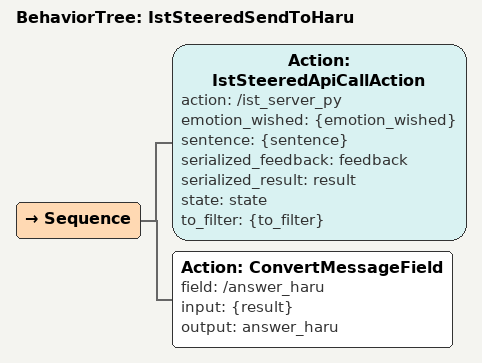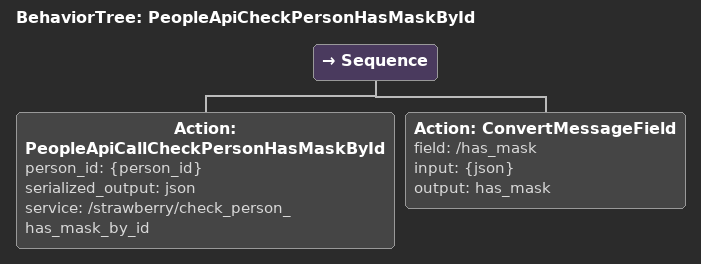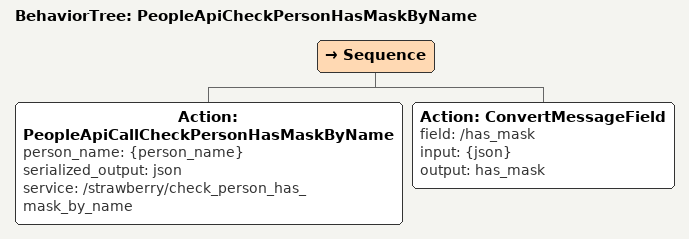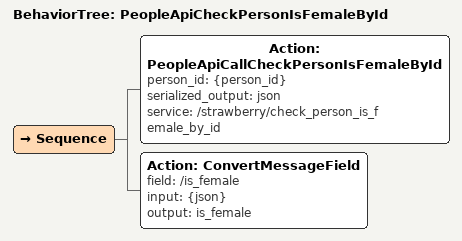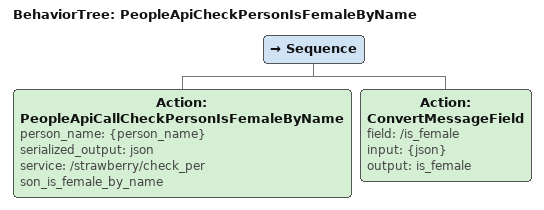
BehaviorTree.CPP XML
<BehaviorTree ID="IstSteeredSendToHaru">
    <Sequence>
        <Action ID="IstSteeredApiCallAction" action="/ist_server_py" emotion_wished="{emotion_wished}" sentence="{sentence}" serialized_feedback="feedback" serialized_result="result" state="state" to_filter="{to_filter}"/>
        <Action ID="ConvertMessageField" field="/answer_haru" input="{result}" output="answer_haru"/>
    </Sequence>
</BehaviorTree>

<BehaviorTree ID="PeopleApiCheckPersonHasMaskById">
    <Sequence>
        <Action ID="PeopleApiCallCheckPersonHasMaskById" person_id="{person_id}" serialized_output="json" service="/strawberry/check_person_has_mask_by_id"/>
        <Action ID="ConvertMessageField" field="/has_mask" input="{json}" output="has_mask"/>
    </Sequence>
</BehaviorTree>

<BehaviorTree ID="PeopleApiCheckPersonHasMaskByName">
    <Sequence>
        <Action ID="PeopleApiCallCheckPersonHasMaskByName" person_name="{person_name}" serialized_output="json" service="/strawberry/check_person_has_mask_by_name"/>
        <Action ID="ConvertMessageField" field="/has_mask" input="{json}" output="has_mask"/>
    </Sequence>
</BehaviorTree>

<BehaviorTree ID="PeopleApiCheckPersonIsFemaleById">
    <Sequence>
        <Action ID="PeopleApiCallCheckPersonIsFemaleById" person_id="{person_id}" serialized_output="json" service="/strawberry/check_person_is_female_by_id"/>
        <Action ID="ConvertMessageField" field="/is_female" input="{json}" output="is_female"/>
    </Sequence>
</BehaviorTree>

<BehaviorTree ID="PeopleApiCheckPersonIsFemaleByName">
    <Sequence>
        <Action ID="PeopleApiCallCheckPersonIsFemaleByName" person_name="{person_name}" serialized_output="json" service="/strawberry/check_person_is_female_by_name"/>
        <Action ID="ConvertMessageField" field="/is_female" input="{json}" output="is_female"/>
    </Sequence>
</BehaviorTree>
